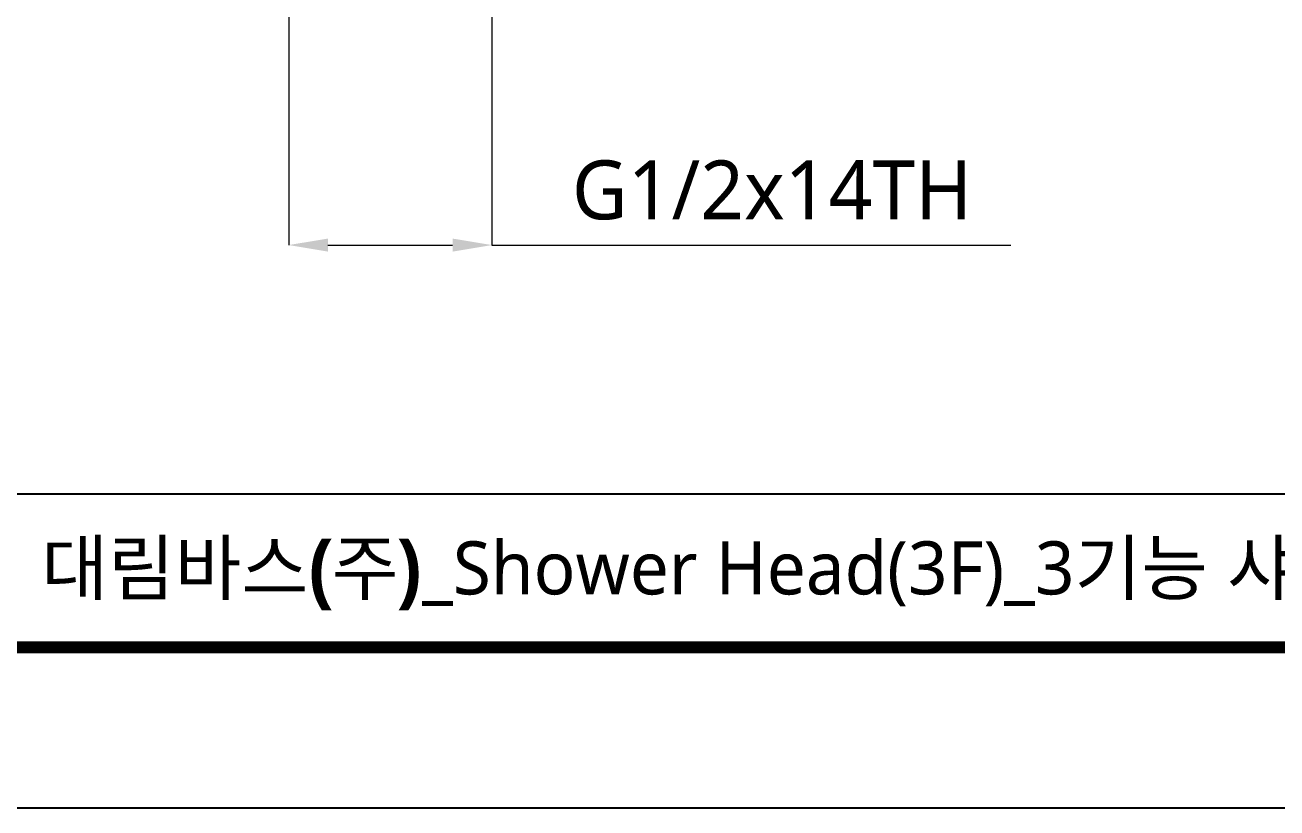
# Model space of a CAD drawing. Extents: x 0 to 521, y 0 to 382.
# Drawn here: x 100.3 to 227.8, y 0 to 79.8 of the extents above; entities that cross this region are included whole.
import ezdxf

# ---------------------------------------------------------------- set-up
doc = ezdxf.new("R2010")
doc.units = 0
doc.header["$LTSCALE"] = 10
doc.header["$MEASUREMENT"] = 0
doc.header["$PDMODE"] = 3
doc.header["$PDSIZE"] = -10
doc.layers.get('0').update_dxf_attribs({"linetype": 'CONTINUOUS'})
doc.layers.get('DEFPOINTS').update_dxf_attribs({"linetype": 'CONTINUOUS'})
doc.styles.add('Daelim Dimension', font='')
doc.styles.get('Daelim Dimension').set_extended_font_data('NanumGothic')
doc.dimstyles.new('DEFAULT', dxfattribs={"dimscale": 2, "dimtxt": 2, "dimasz": 2, "dimexe": 0, "dimexo": 2, "dimgap": 1, "dimtad": 1, "dimdec": 1, "dimzin": 9, "dimdsep": 46, "dimtxsty": 'Daelim Dimension', "dimcen": 0.5, "dimclrd": 252, "dimclre": 252, "dimclrt": 3, "dimadec": 1, "dimazin": 0, "dimtfac": 1, "dimtdec": 1, "dimtix": 1, "dimtmove": 0, "dimatfit": 3, "dimfxl": 1, "dimtolj": 1, "dimtzin": 1, "dimlwd": 9, "dimlwe": 9, "dimarcsym": 0})

# ---------------------------------------------------------------- blocks, each defined once
blk = doc.blocks.new('*D7')
at = {"color": 5, "linetype": 'ByBlock', "lineweight": 9, "ltscale": 0.5, "transparency": 16777216}
for p, q in [((127.15, 86.85), (127.15, 57.34)), ((147.84, 86.14), (147.84, 57.34)), ((131.15, 57.34), (143.84, 57.34)), ((147.84, 57.34), (200.68, 57.34))]:
    blk.add_line(p, q, dxfattribs=at)
at = {"color": 5, "ltscale": 0.5, "transparency": 16777216}
for points in [[(131.15, 58), (131.15, 56.67), (127.15, 57.34)], [(143.84, 58), (143.84, 56.67), (147.84, 57.34)]]:
    blk.add_solid(points, dxfattribs=at)
at = {"layer": 'DEFPOINTS', "color": 0, "ltscale": 0.5, "transparency": 16777216}
for p in [(127.15, 90.85), (147.84, 90.14), (147.84, 57.34)]:
    blk.add_point(p, dxfattribs=at)
at = {"color": 7, "ltscale": 0.5, "transparency": 16777216, "insert": (176.36, 62.92), "char_height": 6, "attachment_point": 5, "style": 'Daelim Dimension'}
blk.add_mtext('\\A1;G1/2x14TH', dxfattribs=at)

msp = doc.modelspace()

# ---------------------------------------------------------------- linework, layer by layer
at = {"color": 5}
msp.add_line((8.38, 32.01), (428.15, 32.01), dxfattribs=at)
at = {"ltscale": 0.5}
msp.add_lwpolyline([(0, 0), (521.32, 0), (521.32, 381.98), (0, 381.98)], close=True, dxfattribs=at)
at = {"color": 5, "linetype": 'ByBlock', "lineweight": 200, "const_width": 1.2}
msp.add_lwpolyline([(8.38, 16.36), (512.89, 16.36), (512.89, 373.11), (8.38, 373.11)], close=True, dxfattribs=at)

# ---------------------------------------------------------------- texts
at = {"color": 2, "insert": (101.97, 27.16), "char_height": 5.41071, "width": 239.5091, "attachment_point": 1, "style": 'Daelim Dimension'}
msp.add_mtext('{\\fPretendard Variable SemiBold|b0|i0|c129|p2;대림바스(주)}_Shower Head(3F)_3{\\fGulim|b0|i0|c129|p50;기능 샤워헤드}_S4551', dxfattribs=at)

# ---------------------------------------------------------------- dimensions: what is measured, and where the dimension line sits
at = {"ltscale": 0.5}
dim = msp.add_linear_dim(base=(147.84, 57.34), p1=(127.15, 90.85), p2=(147.84, 90.14), text='G1/2x14TH', dimstyle='DEFAULT', override={"dimtxt": 3, "dimdec": 0, "dimclrd": 5, "dimclre": 5, "dimclrt": 7, "dimfxl": 1.25, "dimarcsym": 1}, dxfattribs=at)
dim.commit()
dim.dimension.update_dxf_attribs({"geometry": '*D7', "text_midpoint": (176.36, 57.34), "dimtype": 160})

doc.saveas('drawing.dxf')
